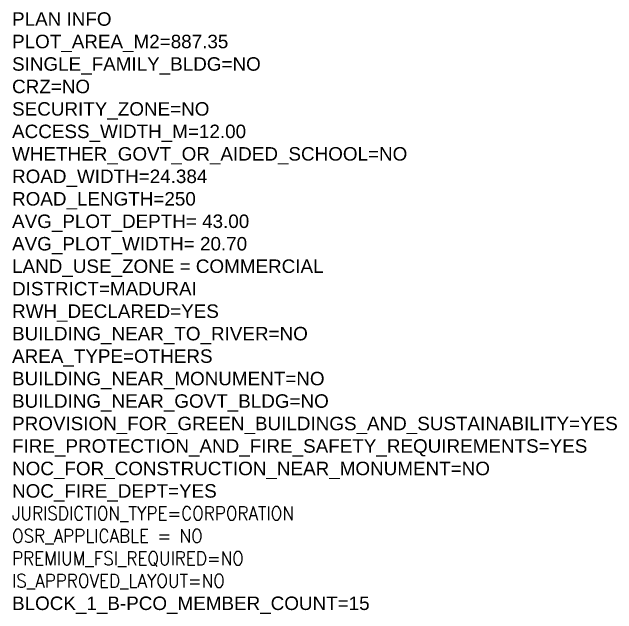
# Model space of a CAD drawing. Header units: metres. Extents: x -1560390 to -1560195, y 43232 to 43346.
# Drawn here: x -1560389.64 to -1560344.8, y 43256.82 to 43301.46 of the extents above; entities that cross this region are included whole.
import ezdxf

# ---------------------------------------------------------------- set-up
doc = ezdxf.new("R2010")
doc.units = ezdxf.units.M
doc.header["$LTSCALE"] = 750
doc.header["$MEASUREMENT"] = 0
doc.layers.add('PLAN_INFO', color=1, linetype='Continuous', plot=False)
doc.styles.get("Standard").update_dxf_attribs({"font": 'arial.ttf'})

msp = doc.modelspace()

# ---------------------------------------------------------------- texts
at = {"layer": 'PLAN_INFO', "insert": (-1560389.6394, 43301.44697), "char_height": 1, "width": 36.1755827, "attachment_point": 1}
msp.add_mtext('PLAN INFO\\PPLOT_AREA_M2=887.35\\PSINGLE_FAMILY_BLDG=NO\\PCRZ=NO\\PSECURITY_ZONE=NO\\PACCESS_WIDTH_M=12.00\\PWHETHER_GOVT_OR_AIDED_SCHOOL=NO\\PROAD_WIDTH=24.384\\PROAD_LENGTH=250\\PAVG_PLOT_DEPTH= 43.00\\PAVG_PLOT_WIDTH= 20.70\\PLAND_USE_ZONE = COMMERCIAL\\PDISTRICT=MADURAI\\PRWH_DECLARED=YES\\PBUILDING_NEAR_TO_RIVER=NO\\PAREA_TYPE=OTHERS\\PBUILDING_NEAR_MONUMENT=NO\\PBUILDING_NEAR_GOVT_BLDG=NO\\PPROVISION_FOR_GREEN_BUILDINGS_AND_SUSTAINABILITY=YES\\PFIRE_PROTECTION_AND_FIRE_SAFETY_REQUIREMENTS=YES\\PNOC_FOR_CONSTRUCTION_NEAR_MONUMENT=NO\\PNOC_FIRE_DEPT=YES\\P{\\Fstandard|c0;JURISDICTION_TYPE=CORPORATION\\POSR_APPLICABLE = NO\\PPREMIUM_FSI_REQUIRED=NO\\PIS_APPROVED_LAYOUT=NO\\P}BLOCK_1_B-PCO_MEMBER_COUNT=15', dxfattribs=at)

doc.saveas('drawing.dxf')
